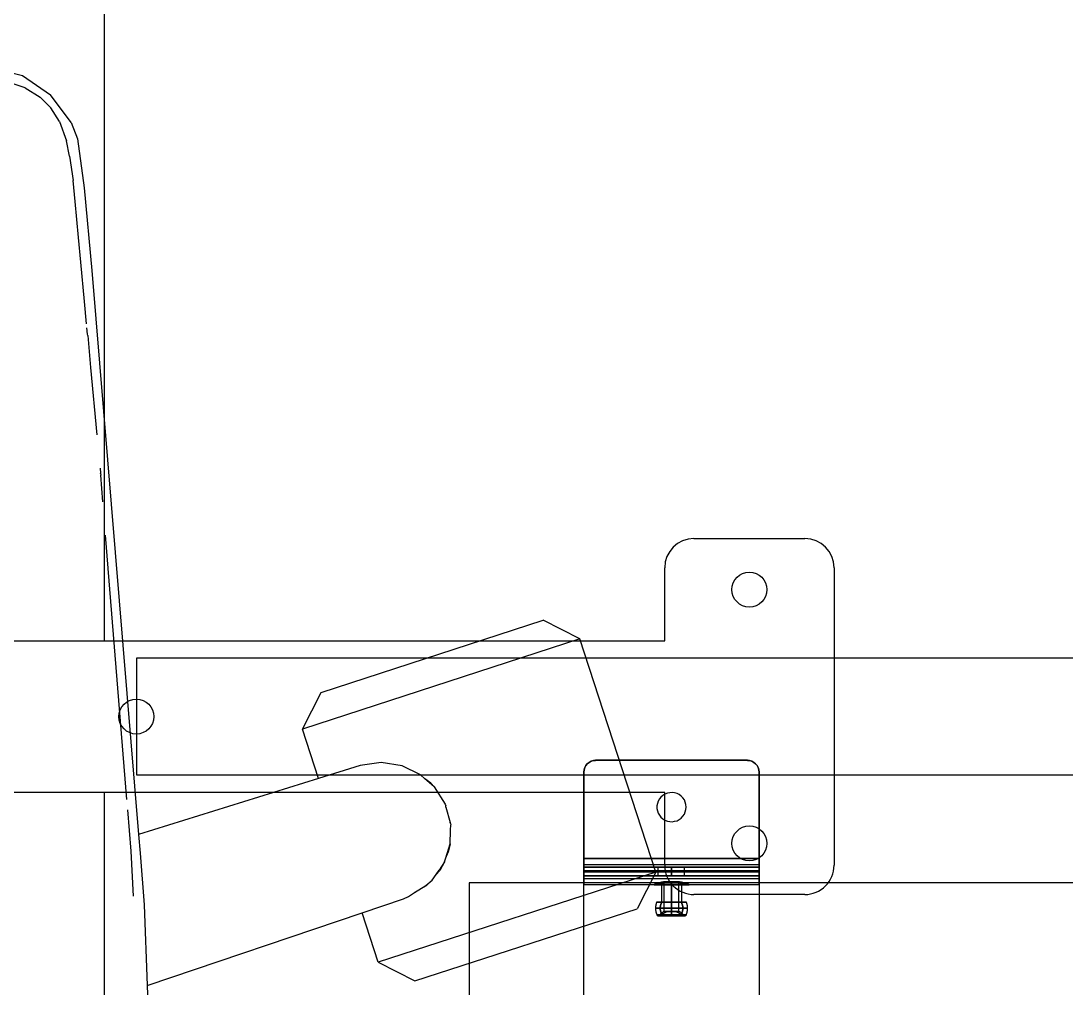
# Model space of a CAD drawing. Header units: millimetres. Extents: x 151130 to 215929, y 2134 to 34533.
# Drawn here: x 164044.9 to 164224, y 10648.7 to 10814.4 of the extents above; entities that cross this region are included whole.
import ezdxf

# ---------------------------------------------------------------- set-up
doc = ezdxf.new("R2010")
doc.units = ezdxf.units.MM
for name, color, linetype in [('2D', 7, 'Continuous'), ('MUEBLES', 8, 'Continuous'), ('OH!-Furniture', 7, 'Continuous')]:
    doc.layers.add(name, color=color, linetype=linetype)

# ---------------------------------------------------------------- blocks, each defined once
blk = doc.blocks.new('SP.LI.5LTD.120')
at = {"layer": '2D'}
for p, q in [((55, 433), (55, 164)), ((156, 181.5), (175, 181.5)), ((151, 164), (151, 176.5)), ((180, 176.5), (180, 125.5)), ((18, 164), (151, 164)), ((151, 138), (18, 138)), ((55, 138), (55, -138)), ((151, 125.5), (151, 138)), ((175, 120.5), (156, 120.5))]:
    blk.add_line(p, q, dxfattribs=at)
for centre, major_axis, start_param, end_param in [((156, 176.5), (-3.54, 3.54), -0.785398, 0.785398), ((175, 176.5), (3.54, 3.54), 5.497787, 7.068583), ((165.5, 172.75), (-2.12, 2.12), -0.785398, 5.497787), ((60.5, 151), (-2.12, 2.12), -0.785398, 5.497787), ((165.5, 129.25), (-2.12, 2.12), -0.785398, 5.497787), ((156, 125.5), (3.54, 3.54), 2.356194, 3.926991), ((175, 125.5), (-3.54, 3.54), 2.356194, 3.926991)]:
    blk.add_ellipse(centre, major_axis=major_axis, ratio=1, start_param=start_param, end_param=end_param, dxfattribs=at)
blk = doc.blocks.new('GANCHO C DOBLE-flat-4')
at = {"layer": 'OH!-Furniture', "color": 2, "flags": 128}
for points in [[(-96.05, 745.78), (-96.02, 746.17), (-95.91, 746.56), (-95.72, 746.89), (-95.47, 747.2), (-95.16, 747.45), (-94.83, 747.64), (-94.44, 747.75), (-94.05, 747.78), (-94.44, 747.75), (-94.83, 747.64), (-95.16, 747.45), (-95.47, 747.2), (-95.72, 746.89), (-95.91, 746.56), (-96.02, 746.17)], [(-68.06, 747.81), (-94.05, 747.81)], [(-68.06, 747.78), (-67.67, 747.75), (-67.28, 747.64), (-66.95, 747.45), (-66.65, 747.2), (-66.4, 746.89), (-66.2, 746.56), (-66.09, 746.17), (-66.06, 745.78), (-66.09, 746.17), (-66.2, 746.56), (-66.4, 746.89), (-66.65, 747.2), (-66.95, 747.45), (-67.28, 747.64), (-67.67, 747.75)], [(-78.55, 739.79), (-78.57, 740.21), (-78.69, 740.62), (-78.85, 741.01), (-79.1, 741.37), (-79.41, 741.68), (-79.74, 741.93), (-80.1, 742.12), (-80.52, 742.23), (-80.93, 742.29), (-81.35, 742.26), (-81.76, 742.18), (-82.18, 742.01), (-82.54, 741.79), (-82.85, 741.51), (-83.12, 741.18), (-83.32, 740.82), (-83.46, 740.43), (-83.54, 740.01), (-83.54, 739.57), (-83.46, 739.15), (-83.32, 738.76), (-83.12, 738.4), (-82.85, 738.07), (-82.54, 737.79), (-82.18, 737.57), (-81.76, 737.4), (-81.35, 737.32), (-80.93, 737.29), (-80.52, 737.35), (-80.1, 737.46), (-79.74, 737.65), (-79.41, 737.9), (-79.1, 738.21), (-78.85, 738.57), (-78.69, 738.96), (-78.57, 739.37), (-78.55, 739.79)], [(-78.55, 739.79), (-78.57, 740.21), (-78.69, 740.62), (-78.85, 741.01), (-79.1, 741.37), (-79.41, 741.68), (-79.74, 741.93), (-80.1, 742.12), (-80.52, 742.23), (-80.93, 742.29), (-81.35, 742.26), (-81.76, 742.18), (-82.18, 742.01), (-82.54, 741.79), (-82.85, 741.51), (-83.12, 741.18), (-83.32, 740.82), (-83.46, 740.43), (-83.54, 740.01), (-83.54, 739.57), (-83.46, 739.15), (-83.32, 738.76), (-83.12, 738.4), (-82.85, 738.07), (-82.54, 737.79), (-82.18, 737.57), (-81.76, 737.4), (-81.35, 737.32), (-80.93, 737.29), (-80.52, 737.35), (-80.1, 737.46), (-79.74, 737.65), (-79.41, 737.9), (-79.1, 738.21), (-78.85, 738.57), (-78.69, 738.96), (-78.57, 739.37), (-78.55, 739.79)], [(-96.05, 731), (-96.05, 730.41), (-96.05, 729.94), (-96.05, 729.61), (-96.05, 729.5), (-96.05, 729.39), (-96.05, 729.08), (-96.05, 728.61), (-96.05, 728), (-96.05, 727.28), (-96.05, 726.5), (-96.05, 727.06), (-96.05, 727.56), (-96.05, 727.89), (-96.05, 728), (-96.05, 728.08), (-96.05, 728.39), (-96.05, 728.86), (-96.05, 729.5), (-96.05, 730.22)], [(-66.06, 726.5), (-66.06, 727.28), (-66.06, 728), (-66.06, 728.61), (-66.06, 729.08), (-66.06, 729.39), (-66.06, 729.5), (-66.06, 729.61), (-66.06, 729.94), (-66.06, 730.41), (-66.06, 731), (-66.06, 730.22), (-66.06, 729.5), (-66.06, 728.86), (-66.06, 728.39), (-66.06, 728.08), (-66.06, 728), (-66.06, 727.89), (-66.06, 727.56), (-66.06, 727.06)], [(-66.06, 729.5), (-96.05, 729.5), (-66.06, 729.5)], [(-81.04, 729.5), (-81.04, 728)], [(-96.05, 728), (-66.06, 728), (-96.05, 728)], [(-81.04, 726.99), (-81.04, 721.92)], [(-96.05, 482.1), (-96.05, 726.5), (-66.06, 726.5), (-66.06, 482.1), (-96.05, 482.1)], [(-66.06, 482.1), (-96.05, 482.1), (-96.05, 726.5), (-66.06, 726.5)], [(-81.04, 726.54), (-81.04, 726.47)], [(-82.61, 721.32), (-82.64, 721.36), (-82.67, 721.41), (-82.7, 721.45), (-82.73, 721.5), (-82.75, 721.55), (-82.78, 721.59), (-82.8, 721.64), (-82.82, 721.69), (-82.84, 721.74), (-82.86, 721.79), (-82.88, 721.84), (-82.9, 721.89), (-82.91, 721.94), (-82.93, 721.99), (-82.94, 722.04), (-82.95, 722.09), (-82.96, 722.14), (-82.97, 722.2), (-82.97, 722.25), (-82.98, 722.3), (-82.98, 722.35), (-82.99, 722.41), (-82.99, 722.46), (-82.99, 722.51), (-82.98, 722.56), (-82.98, 722.62), (-82.98, 722.67), (-82.97, 722.72), (-82.96, 722.78), (-82.95, 722.83), (-82.94, 722.88), (-82.93, 722.93), (-82.92, 722.98), (-82.9, 723.03), (-82.89, 723.08), (-82.87, 723.13), (-82.85, 723.18), (-82.83, 723.23), (-82.81, 723.28), (-82.79, 723.33), (-82.76, 723.37), (-82.74, 723.42), (-82.71, 723.47), (-82.74, 723.42), (-82.76, 723.37), (-82.79, 723.33), (-82.81, 723.28), (-82.83, 723.23), (-82.85, 723.18), (-82.87, 723.13), (-82.89, 723.08), (-82.9, 723.03), (-82.92, 722.98), (-82.93, 722.93), (-82.94, 722.88), (-82.95, 722.83), (-82.96, 722.78), (-82.97, 722.72), (-82.98, 722.67), (-82.98, 722.62), (-82.98, 722.56), (-82.99, 722.51), (-82.99, 722.46), (-82.99, 722.41), (-82.98, 722.35), (-82.98, 722.3), (-82.97, 722.25), (-82.97, 722.2), (-82.96, 722.14), (-82.95, 722.09), (-82.94, 722.04), (-82.93, 721.99), (-82.91, 721.94), (-82.9, 721.89), (-82.88, 721.84), (-82.86, 721.79), (-82.84, 721.74), (-82.82, 721.69), (-82.8, 721.64), (-82.78, 721.59), (-82.75, 721.55), (-82.73, 721.5), (-82.7, 721.45), (-82.67, 721.41), (-82.64, 721.36)], [(-79.38, 723.47), (-79.35, 723.42), (-79.33, 723.37), (-79.3, 723.33), (-79.28, 723.28), (-79.26, 723.23), (-79.24, 723.18), (-79.22, 723.13), (-79.2, 723.08), (-79.18, 723.03), (-79.17, 722.98), (-79.16, 722.93), (-79.14, 722.88), (-79.13, 722.83), (-79.12, 722.77), (-79.12, 722.72), (-79.11, 722.67), (-79.11, 722.62), (-79.1, 722.56), (-79.1, 722.51), (-79.1, 722.46), (-79.1, 722.41), (-79.1, 722.35), (-79.11, 722.3), (-79.11, 722.25), (-79.12, 722.19), (-79.13, 722.14), (-79.14, 722.09), (-79.15, 722.04), (-79.16, 721.99), (-79.17, 721.94), (-79.19, 721.89), (-79.21, 721.84), (-79.22, 721.79), (-79.24, 721.74), (-79.26, 721.69), (-79.28, 721.64), (-79.31, 721.59), (-79.33, 721.54), (-79.36, 721.5), (-79.38, 721.45), (-79.41, 721.41), (-79.44, 721.36), (-79.47, 721.32), (-79.44, 721.36), (-79.41, 721.41), (-79.38, 721.45), (-79.36, 721.5), (-79.33, 721.54), (-79.31, 721.59), (-79.28, 721.64), (-79.26, 721.69), (-79.24, 721.74), (-79.22, 721.79), (-79.21, 721.84), (-79.19, 721.89), (-79.17, 721.94), (-79.16, 721.99), (-79.15, 722.04), (-79.14, 722.09), (-79.13, 722.14), (-79.12, 722.19), (-79.11, 722.25), (-79.11, 722.3), (-79.1, 722.35), (-79.1, 722.41), (-79.1, 722.46), (-79.1, 722.51), (-79.1, 722.56), (-79.11, 722.62), (-79.11, 722.67), (-79.12, 722.72), (-79.12, 722.77), (-79.13, 722.83), (-79.14, 722.88), (-79.16, 722.93), (-79.17, 722.98), (-79.18, 723.03), (-79.2, 723.08), (-79.22, 723.13), (-79.24, 723.18), (-79.26, 723.23), (-79.28, 723.28), (-79.3, 723.33), (-79.33, 723.37), (-79.35, 723.42)], [(-81.04, 721.26), (-81.04, 721.34), (-81.04, 721.42), (-81.04, 721.49), (-81.04, 721.56), (-81.04, 721.63), (-81.04, 721.69), (-81.04, 721.75), (-81.04, 721.81), (-81.04, 721.87), (-81.04, 721.92), (-81.04, 721.87), (-81.04, 721.81), (-81.04, 721.75), (-81.04, 721.69), (-81.04, 721.63), (-81.04, 721.56), (-81.04, 721.49), (-81.04, 721.42), (-81.04, 721.34)], [(-83.13, 721.26), (-83.14, 721.25), (-83.15, 721.23), (-83.17, 721.22), (-83.18, 721.21), (-83.2, 721.2), (-83.22, 721.2), (-83.24, 721.19), (-83.25, 721.18), (-83.27, 721.18), (-83.29, 721.18), (-83.31, 721.18), (-83.33, 721.18), (-83.35, 721.18), (-83.37, 721.18), (-83.39, 721.19), (-83.41, 721.19), (-83.42, 721.2), (-83.44, 721.21), (-83.46, 721.22), (-83.47, 721.23), (-83.49, 721.24), (-83.5, 721.26), (-83.51, 721.27), (-83.52, 721.29), (-83.53, 721.3), (-83.54, 721.32), (-83.53, 721.3), (-83.52, 721.29), (-83.51, 721.27), (-83.5, 721.26), (-83.49, 721.24), (-83.47, 721.23), (-83.46, 721.22), (-83.44, 721.21), (-83.42, 721.2), (-83.41, 721.19), (-83.39, 721.19), (-83.37, 721.18), (-83.35, 721.18), (-83.33, 721.18), (-83.31, 721.18), (-83.29, 721.18), (-83.27, 721.18), (-83.25, 721.18), (-83.24, 721.19), (-83.22, 721.2), (-83.2, 721.2), (-83.18, 721.21), (-83.17, 721.22), (-83.15, 721.23), (-83.14, 721.25)], [(-78.55, 721.32), (-78.55, 721.3), (-78.56, 721.29), (-78.58, 721.27), (-78.59, 721.26), (-78.6, 721.24), (-78.62, 721.23), (-78.63, 721.22), (-78.65, 721.21), (-78.66, 721.2), (-78.68, 721.19), (-78.7, 721.19), (-78.72, 721.18), (-78.74, 721.18), (-78.76, 721.18), (-78.78, 721.18), (-78.79, 721.18), (-78.81, 721.18), (-78.83, 721.18), (-78.85, 721.19), (-78.87, 721.2), (-78.89, 721.2), (-78.9, 721.21), (-78.92, 721.22), (-78.93, 721.23), (-78.95, 721.25), (-78.96, 721.26), (-78.95, 721.25), (-78.93, 721.23), (-78.92, 721.22), (-78.9, 721.21), (-78.89, 721.2), (-78.87, 721.2), (-78.85, 721.19), (-78.83, 721.18), (-78.81, 721.18), (-78.79, 721.18), (-78.78, 721.18), (-78.76, 721.18), (-78.74, 721.18), (-78.72, 721.18), (-78.7, 721.19), (-78.68, 721.19), (-78.66, 721.2), (-78.65, 721.21), (-78.63, 721.22), (-78.62, 721.23), (-78.6, 721.24), (-78.59, 721.26), (-78.58, 721.27), (-78.56, 721.29), (-78.55, 721.3)]]:
    blk.add_lwpolyline(points, close=True, dxfattribs=at)
for points in [[(-66.06, 745.78), (-66.06, 731), (-96.05, 731)], [(-96.05, 731), (-96.05, 745.78), (-96.05, 731), (-66.06, 731), (-66.06, 745.78)], [(-96.05, 729.94), (-66.06, 729.94)], [(-66.06, 728.86), (-96.05, 728.86)], [(-83.32, 728), (-83.21, 728), (-82.87, 728), (-82.37, 728), (-81.76, 728), (-81.04, 728), (-80.35, 728), (-79.74, 728), (-79.24, 728), (-78.91, 728), (-78.8, 728), (-78.8, 729.5), (-78.91, 729.5), (-79.24, 729.5), (-79.74, 729.5), (-80.35, 729.5), (-81.04, 729.5), (-81.76, 729.5), (-82.37, 729.5), (-82.87, 729.5), (-83.21, 729.5)], [(-78.91, 728), (-79.24, 728), (-79.74, 728), (-80.35, 728), (-81.04, 728), (-81.76, 728), (-82.37, 728), (-82.87, 728), (-83.21, 728), (-83.32, 728), (-83.32, 729.5), (-83.21, 729.5), (-82.87, 729.5), (-82.37, 729.5), (-81.76, 729.5), (-81.04, 729.5), (-80.35, 729.5), (-79.74, 729.5), (-79.24, 729.5), (-78.91, 729.5), (-78.8, 729.5)], [(-66.06, 728.61), (-96.05, 728.61)], [(-96.05, 727.56), (-66.06, 727.56)], [(-82.29, 726.98), (-82.4, 726.97), (-82.51, 726.95), (-82.63, 726.93), (-82.74, 726.91), (-82.85, 726.88), (-82.96, 726.86), (-83.07, 726.83), (-83.18, 726.81), (-83.29, 726.78), (-83.4, 726.75), (-83.5, 726.71), (-83.61, 726.68), (-83.72, 726.65), (-83.83, 726.61), (-83.93, 726.57), (-84.04, 726.54)], [(-78.46, 726.54), (-78.56, 726.57), (-78.67, 726.6), (-78.77, 726.63), (-78.88, 726.66), (-78.98, 726.69), (-79.09, 726.71), (-79.2, 726.74), (-79.3, 726.76), (-79.41, 726.78), (-79.52, 726.8), (-79.63, 726.82), (-79.73, 726.84), (-79.84, 726.85), (-79.95, 726.87), (-80.06, 726.88), (-80.17, 726.89), (-80.28, 726.9), (-80.39, 726.91), (-80.49, 726.92), (-80.6, 726.93), (-80.71, 726.93), (-80.82, 726.94), (-80.93, 726.94), (-81.04, 726.94), (-81.15, 726.94), (-81.26, 726.94), (-81.37, 726.93), (-81.48, 726.93), (-81.59, 726.92), (-81.7, 726.91), (-81.81, 726.9), (-81.92, 726.89), (-82.02, 726.88), (-82.13, 726.87), (-82.24, 726.85), (-82.35, 726.84), (-82.46, 726.82), (-82.56, 726.8), (-82.67, 726.78), (-82.78, 726.76), (-82.89, 726.74), (-82.99, 726.71), (-83.1, 726.69), (-83.21, 726.66), (-83.31, 726.63), (-83.42, 726.6), (-83.52, 726.57), (-83.62, 726.54), (-83.52, 726.57), (-83.42, 726.6), (-83.31, 726.63), (-83.2, 726.66), (-83.1, 726.69), (-82.99, 726.71), (-82.89, 726.74), (-82.78, 726.76), (-82.67, 726.78), (-82.56, 726.8), (-82.46, 726.82), (-82.35, 726.84), (-82.24, 726.85), (-82.13, 726.87), (-82.02, 726.88), (-81.92, 726.89), (-81.81, 726.9), (-81.7, 726.91), (-81.59, 726.92), (-81.48, 726.93), (-81.37, 726.93), (-81.26, 726.94), (-81.15, 726.94), (-81.04, 726.94), (-80.93, 726.94), (-80.82, 726.94), (-80.71, 726.93), (-80.6, 726.93), (-80.5, 726.92), (-80.39, 726.91), (-80.28, 726.9), (-80.17, 726.89), (-80.06, 726.88), (-79.95, 726.87), (-79.84, 726.85), (-79.73, 726.84), (-79.63, 726.82), (-79.52, 726.8), (-79.41, 726.78), (-79.3, 726.76), (-79.2, 726.74), (-79.09, 726.71), (-78.98, 726.69), (-78.88, 726.66), (-78.77, 726.63), (-78.67, 726.6), (-78.56, 726.57), (-78.46, 726.54)], [(-82.29, 721.92), (-82.29, 721.92), (-82.28, 721.92), (-82.27, 721.92), (-82.26, 721.92), (-82.24, 721.92), (-82.21, 721.92), (-82.18, 721.92), (-82.15, 721.92), (-82.11, 721.92), (-82.07, 721.92), (-82.03, 721.92), (-81.98, 721.92), (-81.93, 721.92), (-81.87, 721.92), (-81.81, 721.92), (-81.75, 721.92), (-81.69, 721.92), (-81.62, 721.92), (-81.56, 721.92), (-81.49, 721.92), (-81.42, 721.92), (-81.34, 721.92), (-81.27, 721.92), (-81.19, 721.92), (-81.12, 721.92), (-81.04, 721.92), (-80.97, 721.92), (-80.89, 721.92), (-80.82, 721.92), (-80.74, 721.92), (-80.67, 721.92), (-80.6, 721.92), (-80.53, 721.92), (-80.46, 721.92), (-80.4, 721.92), (-80.33, 721.92), (-80.27, 721.92), (-80.22, 721.92), (-80.16, 721.92), (-80.11, 721.92), (-80.06, 721.92), (-80.02, 721.92), (-79.97, 721.92), (-79.94, 721.92), (-79.9, 721.92), (-79.88, 721.92), (-79.85, 721.92), (-79.83, 721.92), (-79.82, 721.92), (-79.8, 721.92), (-79.8, 721.92), (-79.79, 721.92), (-79.79, 726.99), (-79.8, 726.99), (-79.8, 726.99), (-79.82, 726.99), (-79.83, 726.99), (-79.85, 726.99), (-79.88, 726.99), (-79.9, 726.99), (-79.94, 726.99), (-79.97, 726.99), (-80.02, 726.99), (-80.06, 726.99), (-80.11, 726.99), (-80.16, 726.99), (-80.22, 726.99), (-80.27, 726.99), (-80.33, 726.99), (-80.4, 726.99), (-80.46, 726.99), (-80.53, 726.99), (-80.6, 726.99), (-80.67, 726.99), (-80.74, 726.99), (-80.82, 726.99), (-80.89, 726.99), (-80.97, 726.99), (-81.04, 726.99), (-81.12, 726.99), (-81.19, 726.99), (-81.27, 726.99), (-81.34, 726.99), (-81.42, 726.99), (-81.49, 726.99), (-81.56, 726.99), (-81.62, 726.99), (-81.69, 726.99), (-81.75, 726.99), (-81.81, 726.99), (-81.87, 726.99), (-81.93, 726.99), (-81.98, 726.99), (-82.03, 726.99), (-82.07, 726.99), (-82.11, 726.99), (-82.15, 726.99), (-82.18, 726.99), (-82.21, 726.99), (-82.24, 726.99), (-82.26, 726.99), (-82.27, 726.99), (-82.28, 726.99), (-82.29, 726.99)], [(-79.8, 721.92), (-79.8, 721.92), (-79.82, 721.92), (-79.83, 721.92), (-79.85, 721.92), (-79.88, 721.92), (-79.9, 721.92), (-79.94, 721.92), (-79.97, 721.92), (-80.02, 721.92), (-80.06, 721.92), (-80.11, 721.92), (-80.16, 721.92), (-80.22, 721.92), (-80.27, 721.92), (-80.33, 721.92), (-80.4, 721.92), (-80.46, 721.92), (-80.53, 721.92), (-80.6, 721.92), (-80.67, 721.92), (-80.74, 721.92), (-80.82, 721.92), (-80.89, 721.92), (-80.97, 721.92), (-81.04, 721.92), (-81.12, 721.92), (-81.19, 721.92), (-81.27, 721.92), (-81.34, 721.92), (-81.42, 721.92), (-81.49, 721.92), (-81.56, 721.92), (-81.62, 721.92), (-81.69, 721.92), (-81.75, 721.92), (-81.81, 721.92), (-81.87, 721.92), (-81.93, 721.92), (-81.98, 721.92), (-82.03, 721.92), (-82.07, 721.92), (-82.11, 721.92), (-82.15, 721.92), (-82.18, 721.92), (-82.21, 721.92), (-82.24, 721.92), (-82.26, 721.92), (-82.27, 721.92), (-82.28, 721.92), (-82.29, 721.92), (-82.29, 721.92), (-82.29, 726.99), (-82.29, 726.99), (-82.28, 726.99), (-82.27, 726.99), (-82.26, 726.99), (-82.24, 726.99), (-82.21, 726.99), (-82.18, 726.99), (-82.15, 726.99), (-82.11, 726.99), (-82.07, 726.99), (-82.03, 726.99), (-81.98, 726.99), (-81.93, 726.99), (-81.87, 726.99), (-81.81, 726.99), (-81.75, 726.99), (-81.69, 726.99), (-81.62, 726.99), (-81.56, 726.99), (-81.49, 726.99), (-81.42, 726.99), (-81.34, 726.99), (-81.27, 726.99), (-81.19, 726.99), (-81.12, 726.99), (-81.04, 726.99), (-80.97, 726.99), (-80.89, 726.99), (-80.82, 726.99), (-80.74, 726.99), (-80.67, 726.99), (-80.6, 726.99), (-80.53, 726.99), (-80.46, 726.99), (-80.4, 726.99), (-80.33, 726.99), (-80.27, 726.99), (-80.22, 726.99), (-80.16, 726.99), (-80.11, 726.99), (-80.06, 726.99), (-80.02, 726.99), (-79.97, 726.99), (-79.94, 726.99), (-79.9, 726.99), (-79.88, 726.99), (-79.85, 726.99), (-79.83, 726.99), (-79.82, 726.99), (-79.8, 726.99), (-79.8, 726.99), (-79.79, 726.99)], [(-81.04, 726.96), (-81.04, 726.92), (-81.04, 726.88), (-81.04, 726.83), (-81.04, 726.78), (-81.04, 726.73), (-81.04, 726.67), (-81.04, 726.61), (-81.04, 726.54), (-81.04, 726.61), (-81.04, 726.67), (-81.04, 726.73), (-81.04, 726.78), (-81.04, 726.83), (-81.04, 726.88), (-81.04, 726.92), (-81.04, 726.96), (-81.04, 726.99)], [(-78.04, 726.54), (-78.15, 726.57), (-78.26, 726.61), (-78.36, 726.65), (-78.47, 726.68), (-78.58, 726.71), (-78.69, 726.75), (-78.8, 726.78), (-78.91, 726.81), (-79.02, 726.83), (-79.13, 726.86), (-79.24, 726.88), (-79.35, 726.91), (-79.46, 726.93), (-79.57, 726.95), (-79.68, 726.97), (-79.79, 726.98)], [(-78.05, 726.54), (-78.05, 726.54), (-78.05, 726.54), (-78.07, 726.54), (-78.08, 726.54), (-78.1, 726.54), (-78.12, 726.54), (-78.15, 726.54), (-78.19, 726.54), (-78.22, 726.54), (-78.26, 726.54), (-78.31, 726.54), (-78.36, 726.54), (-78.41, 726.54), (-78.47, 726.54), (-78.53, 726.54), (-78.59, 726.54), (-78.66, 726.54), (-78.73, 726.54), (-78.81, 726.54), (-78.88, 726.54), (-78.96, 726.54), (-79.05, 726.54), (-79.14, 726.54), (-79.23, 726.54), (-79.32, 726.54), (-79.41, 726.54), (-79.51, 726.54), (-79.61, 726.54), (-79.71, 726.54), (-79.82, 726.54), (-79.92, 726.54), (-80.03, 726.54), (-80.14, 726.54), (-80.25, 726.54), (-80.36, 726.54), (-80.47, 726.54), (-80.59, 726.54), (-80.7, 726.54), (-80.81, 726.54), (-80.93, 726.54), (-81.04, 726.54), (-81.16, 726.54), (-81.27, 726.54), (-81.39, 726.54), (-81.5, 726.54), (-81.61, 726.54), (-81.73, 726.54), (-81.84, 726.54), (-81.95, 726.54), (-82.06, 726.54), (-82.16, 726.54), (-82.27, 726.54), (-82.37, 726.54), (-82.48, 726.54), (-82.58, 726.54), (-82.67, 726.54), (-82.77, 726.54), (-82.86, 726.54), (-82.95, 726.54), (-83.04, 726.54), (-83.12, 726.54), (-83.2, 726.54), (-83.28, 726.54), (-83.36, 726.54), (-83.43, 726.54), (-83.5, 726.54), (-83.56, 726.54), (-83.62, 726.54), (-83.68, 726.54), (-83.73, 726.54), (-83.78, 726.54), (-83.82, 726.54), (-83.86, 726.54), (-83.9, 726.54), (-83.93, 726.54), (-83.96, 726.54), (-83.99, 726.54), (-84.01, 726.54), (-84.02, 726.54), (-84.03, 726.54), (-84.04, 726.54), (-84.04, 726.54), (-84.04, 726.47), (-84.04, 726.47), (-84.03, 726.47), (-84.02, 726.47), (-84.01, 726.47), (-83.99, 726.47), (-83.96, 726.47), (-83.93, 726.47), (-83.9, 726.47), (-83.86, 726.47), (-83.82, 726.47), (-83.78, 726.47), (-83.73, 726.47), (-83.68, 726.47), (-83.62, 726.47), (-83.56, 726.47), (-83.5, 726.47), (-83.43, 726.47), (-83.36, 726.47), (-83.28, 726.47), (-83.2, 726.47), (-83.12, 726.47), (-83.04, 726.47), (-82.95, 726.47), (-82.86, 726.47), (-82.77, 726.47), (-82.67, 726.47), (-82.58, 726.47), (-82.48, 726.47), (-82.37, 726.47), (-82.27, 726.47), (-82.16, 726.47), (-82.06, 726.47), (-81.95, 726.47), (-81.84, 726.47), (-81.73, 726.47), (-81.61, 726.47), (-81.5, 726.47), (-81.39, 726.47), (-81.27, 726.47), (-81.16, 726.47), (-81.04, 726.47), (-80.93, 726.47), (-80.81, 726.47), (-80.7, 726.47), (-80.59, 726.47), (-80.47, 726.47), (-80.36, 726.47), (-80.25, 726.47), (-80.14, 726.47), (-80.03, 726.47), (-79.92, 726.47), (-79.82, 726.47), (-79.71, 726.47), (-79.61, 726.47), (-79.51, 726.47), (-79.41, 726.47), (-79.32, 726.47), (-79.23, 726.47), (-79.14, 726.47), (-79.05, 726.47), (-78.96, 726.47), (-78.88, 726.47), (-78.81, 726.47), (-78.73, 726.47), (-78.66, 726.47), (-78.59, 726.47), (-78.53, 726.47), (-78.47, 726.47), (-78.41, 726.47), (-78.36, 726.47), (-78.31, 726.47), (-78.26, 726.47), (-78.22, 726.47), (-78.19, 726.47), (-78.15, 726.47), (-78.12, 726.47), (-78.1, 726.47), (-78.08, 726.47), (-78.07, 726.47), (-78.05, 726.47), (-78.05, 726.47), (-78.05, 726.47)], [(-84.04, 726.54), (-84.03, 726.54), (-84.02, 726.54), (-84.01, 726.54), (-83.99, 726.54), (-83.96, 726.54), (-83.93, 726.54), (-83.9, 726.54), (-83.86, 726.54), (-83.82, 726.54), (-83.78, 726.54), (-83.73, 726.54), (-83.68, 726.54), (-83.62, 726.54), (-83.56, 726.54), (-83.5, 726.54), (-83.43, 726.54), (-83.36, 726.54), (-83.28, 726.54), (-83.2, 726.54), (-83.12, 726.54), (-83.04, 726.54), (-82.95, 726.54), (-82.86, 726.54), (-82.77, 726.54), (-82.67, 726.54), (-82.58, 726.54), (-82.48, 726.54), (-82.37, 726.54), (-82.27, 726.54), (-82.16, 726.54), (-82.06, 726.54), (-81.95, 726.54), (-81.84, 726.54), (-81.73, 726.54), (-81.61, 726.54), (-81.5, 726.54), (-81.39, 726.54), (-81.27, 726.54), (-81.16, 726.54), (-81.04, 726.54), (-80.93, 726.54), (-80.81, 726.54), (-80.7, 726.54), (-80.59, 726.54), (-80.47, 726.54), (-80.36, 726.54), (-80.25, 726.54), (-80.14, 726.54), (-80.03, 726.54), (-79.92, 726.54), (-79.82, 726.54), (-79.71, 726.54), (-79.61, 726.54), (-79.51, 726.54), (-79.41, 726.54), (-79.32, 726.54), (-79.23, 726.54), (-79.14, 726.54), (-79.05, 726.54), (-78.96, 726.54), (-78.88, 726.54), (-78.81, 726.54), (-78.73, 726.54), (-78.66, 726.54), (-78.59, 726.54), (-78.53, 726.54), (-78.47, 726.54), (-78.41, 726.54), (-78.36, 726.54), (-78.31, 726.54), (-78.26, 726.54), (-78.22, 726.54), (-78.19, 726.54), (-78.15, 726.54), (-78.12, 726.54), (-78.1, 726.54), (-78.08, 726.54), (-78.07, 726.54), (-78.05, 726.54), (-78.05, 726.54), (-78.05, 726.54), (-78.05, 726.47), (-78.05, 726.47), (-78.05, 726.47), (-78.07, 726.47), (-78.08, 726.47), (-78.1, 726.47), (-78.12, 726.47), (-78.15, 726.47), (-78.19, 726.47), (-78.22, 726.47), (-78.26, 726.47), (-78.31, 726.47), (-78.36, 726.47), (-78.41, 726.47), (-78.47, 726.47), (-78.53, 726.47), (-78.59, 726.47), (-78.66, 726.47), (-78.73, 726.47), (-78.81, 726.47), (-78.88, 726.47), (-78.96, 726.47), (-79.05, 726.47), (-79.14, 726.47), (-79.23, 726.47), (-79.32, 726.47), (-79.41, 726.47), (-79.51, 726.47), (-79.61, 726.47), (-79.71, 726.47), (-79.82, 726.47), (-79.92, 726.47), (-80.03, 726.47), (-80.14, 726.47), (-80.25, 726.47), (-80.36, 726.47), (-80.47, 726.47), (-80.59, 726.47), (-80.7, 726.47), (-80.81, 726.47), (-80.93, 726.47), (-81.04, 726.47), (-81.16, 726.47), (-81.27, 726.47), (-81.39, 726.47), (-81.5, 726.47), (-81.61, 726.47), (-81.73, 726.47), (-81.84, 726.47), (-81.95, 726.47), (-82.06, 726.47), (-82.16, 726.47), (-82.27, 726.47), (-82.37, 726.47), (-82.48, 726.47), (-82.58, 726.47), (-82.67, 726.47), (-82.77, 726.47), (-82.86, 726.47), (-82.95, 726.47), (-83.04, 726.47), (-83.12, 726.47), (-83.2, 726.47), (-83.28, 726.47), (-83.36, 726.47), (-83.43, 726.47), (-83.5, 726.47), (-83.56, 726.47), (-83.62, 726.47), (-83.68, 726.47), (-83.73, 726.47), (-83.78, 726.47), (-83.82, 726.47), (-83.86, 726.47), (-83.9, 726.47), (-83.93, 726.47), (-83.96, 726.47), (-83.99, 726.47), (-84.01, 726.47), (-84.02, 726.47), (-84.03, 726.47), (-84.04, 726.47)], [(-83.79, 722.47), (-83.78, 722.47), (-83.77, 722.47), (-83.76, 722.47), (-83.74, 722.47), (-83.71, 722.47), (-83.68, 722.47), (-83.65, 722.47), (-83.61, 722.47), (-83.57, 722.47), (-83.53, 722.47), (-83.48, 722.47), (-83.42, 722.47), (-83.37, 722.47), (-83.31, 722.47), (-83.24, 722.47), (-83.17, 722.47), (-83.1, 722.47), (-83.03, 722.47), (-82.95, 722.47), (-82.87, 722.47), (-82.78, 722.47), (-82.69, 722.47), (-82.6, 722.47), (-82.51, 722.47), (-82.42, 722.47), (-82.32, 722.47), (-82.22, 722.47), (-82.12, 722.47), (-82.02, 722.47), (-81.91, 722.47), (-81.81, 722.47), (-81.7, 722.47), (-81.59, 722.47), (-81.48, 722.47), (-81.37, 722.47), (-81.26, 722.47), (-81.15, 722.47), (-81.04, 722.47), (-81.04, 722.58), (-81.04, 722.69), (-81.04, 722.81), (-81.04, 722.92), (-81.04, 723.03), (-81.04, 723.14), (-81.04, 723.25), (-81.04, 723.36), (-81.04, 723.47), (-81.04, 726.47), (-81.04, 723.47)], [(-82.79, 726.47), (-82.78, 726.47), (-82.77, 726.47), (-82.76, 726.47), (-82.74, 726.47), (-82.71, 726.47), (-82.68, 726.47), (-82.65, 726.47), (-82.61, 726.47), (-82.57, 726.47), (-82.53, 726.47), (-82.48, 726.47), (-82.43, 726.47), (-82.37, 726.47), (-82.31, 726.47), (-82.25, 726.47), (-82.18, 726.47), (-82.11, 726.47), (-82.04, 726.47), (-81.97, 726.47), (-81.89, 726.47), (-81.81, 726.47), (-81.73, 726.47), (-81.65, 726.47), (-81.57, 726.47), (-81.48, 726.47), (-81.4, 726.47), (-81.31, 726.47), (-81.22, 726.47), (-81.13, 726.47), (-81.04, 726.47), (-80.96, 726.47), (-80.87, 726.47), (-80.78, 726.47), (-80.69, 726.47), (-80.61, 726.47), (-80.52, 726.47), (-80.44, 726.47), (-80.35, 726.47), (-80.27, 726.47), (-80.19, 726.47), (-80.12, 726.47), (-80.04, 726.47), (-79.97, 726.47), (-79.9, 726.47), (-79.84, 726.47), (-79.78, 726.47), (-79.72, 726.47), (-79.66, 726.47), (-79.61, 726.47), (-79.56, 726.47), (-79.51, 726.47), (-79.47, 726.47), (-79.44, 726.47), (-79.4, 726.47), (-79.38, 726.47), (-79.35, 726.47), (-79.33, 726.47), (-79.32, 726.47), (-79.3, 726.47), (-79.3, 726.47), (-79.29, 726.47), (-79.3, 726.47), (-79.3, 726.47), (-79.32, 726.47), (-79.33, 726.47), (-79.35, 726.47), (-79.38, 726.47), (-79.4, 726.47), (-79.44, 726.47), (-79.47, 726.47), (-79.51, 726.47), (-79.56, 726.47), (-79.61, 726.47), (-79.66, 726.47), (-79.72, 726.47), (-79.78, 726.47), (-79.84, 726.47), (-79.9, 726.47), (-79.97, 726.47), (-80.04, 726.47), (-80.12, 726.47), (-80.19, 726.47), (-80.27, 726.47), (-80.35, 726.47), (-80.44, 726.47), (-80.52, 726.47), (-80.61, 726.47), (-80.69, 726.47), (-80.78, 726.47), (-80.87, 726.47), (-80.96, 726.47), (-81.04, 726.47), (-81.13, 726.47), (-81.22, 726.47), (-81.31, 726.47), (-81.4, 726.47), (-81.48, 726.47), (-81.57, 726.47), (-81.65, 726.47), (-81.73, 726.47), (-81.81, 726.47), (-81.89, 726.47), (-81.97, 726.47), (-82.04, 726.47), (-82.11, 726.47), (-82.18, 726.47), (-82.25, 726.47), (-82.31, 726.47), (-82.37, 726.47), (-82.43, 726.47), (-82.48, 726.47), (-82.53, 726.47), (-82.57, 726.47), (-82.61, 726.47), (-82.65, 726.47), (-82.68, 726.47), (-82.71, 726.47), (-82.74, 726.47), (-82.76, 726.47), (-82.77, 726.47), (-82.78, 726.47), (-82.79, 726.47), (-82.79, 726.47), (-82.79, 723.47), (-82.79, 723.47), (-82.78, 723.47), (-82.77, 723.47), (-82.76, 723.47), (-82.74, 723.47), (-82.71, 723.47), (-82.68, 723.47), (-82.65, 723.47), (-82.61, 723.47), (-82.57, 723.47), (-82.53, 723.47), (-82.48, 723.47), (-82.43, 723.47), (-82.37, 723.47), (-82.31, 723.47), (-82.25, 723.47), (-82.18, 723.47), (-82.11, 723.47), (-82.04, 723.47), (-81.97, 723.47), (-81.89, 723.47), (-81.81, 723.47), (-81.73, 723.47), (-81.65, 723.47), (-81.57, 723.47), (-81.48, 723.47), (-81.4, 723.47), (-81.31, 723.47), (-81.22, 723.47), (-81.13, 723.47), (-81.04, 723.47), (-80.96, 723.47), (-80.87, 723.47), (-80.78, 723.47), (-80.69, 723.47), (-80.61, 723.47), (-80.52, 723.47), (-80.44, 723.47), (-80.35, 723.47), (-80.27, 723.47), (-80.19, 723.47), (-80.12, 723.47), (-80.04, 723.47), (-79.97, 723.47), (-79.9, 723.47), (-79.84, 723.47), (-79.78, 723.47), (-79.72, 723.47), (-79.66, 723.47), (-79.61, 723.47), (-79.56, 723.47), (-79.51, 723.47), (-79.47, 723.47), (-79.44, 723.47), (-79.4, 723.47), (-79.38, 723.47), (-79.35, 723.47), (-79.33, 723.47), (-79.32, 723.47), (-79.3, 723.47), (-79.3, 723.47), (-79.29, 723.47), (-79.3, 723.47), (-79.3, 723.47), (-79.32, 723.47), (-79.33, 723.47), (-79.35, 723.47), (-79.38, 723.47), (-79.4, 723.47), (-79.44, 723.47), (-79.47, 723.47), (-79.51, 723.47), (-79.56, 723.47), (-79.61, 723.47), (-79.66, 723.47), (-79.72, 723.47), (-79.78, 723.47), (-79.84, 723.47), (-79.9, 723.47), (-79.97, 723.47), (-80.04, 723.47), (-80.12, 723.47), (-80.19, 723.47), (-80.27, 723.47), (-80.35, 723.47), (-80.44, 723.47), (-80.52, 723.47), (-80.61, 723.47), (-80.69, 723.47), (-80.78, 723.47), (-80.87, 723.47), (-80.96, 723.47), (-81.04, 723.47), (-81.13, 723.47), (-81.22, 723.47), (-81.31, 723.47), (-81.4, 723.47), (-81.48, 723.47), (-81.57, 723.47), (-81.65, 723.47), (-81.73, 723.47), (-81.81, 723.47), (-81.89, 723.47), (-81.97, 723.47), (-82.04, 723.47), (-82.11, 723.47), (-82.18, 723.47), (-82.25, 723.47), (-82.31, 723.47), (-82.37, 723.47), (-82.43, 723.47), (-82.48, 723.47), (-82.53, 723.47), (-82.57, 723.47), (-82.61, 723.47), (-82.65, 723.47), (-82.68, 723.47), (-82.71, 723.47), (-82.74, 723.47), (-82.76, 723.47), (-82.77, 723.47), (-82.78, 723.47), (-82.79, 723.47)], [(-79.29, 723.47), (-79.29, 726.47)], [(-83.6, 723.47), (-83.63, 723.41), (-83.65, 723.35), (-83.67, 723.29), (-83.68, 723.23), (-83.7, 723.17), (-83.72, 723.11), (-83.73, 723.05), (-83.74, 722.98), (-83.75, 722.92), (-83.76, 722.86), (-83.77, 722.8), (-83.78, 722.73), (-83.78, 722.67), (-83.79, 722.61), (-83.79, 722.55), (-83.79, 722.48), (-83.79, 722.42), (-83.79, 722.36), (-83.79, 722.29), (-83.78, 722.23), (-83.77, 722.17), (-83.77, 722.11), (-83.76, 722.04), (-83.75, 721.98), (-83.74, 721.92), (-83.72, 721.86), (-83.71, 721.8), (-83.69, 721.74), (-83.67, 721.67), (-83.66, 721.61), (-83.64, 721.56), (-83.61, 721.5), (-83.59, 721.44), (-83.57, 721.38), (-83.54, 721.32)], [(-83.6, 723.47), (-83.59, 723.47), (-83.58, 723.47), (-83.57, 723.47), (-83.55, 723.47), (-83.52, 723.47), (-83.5, 723.47), (-83.46, 723.47), (-83.43, 723.47), (-83.39, 723.47), (-83.34, 723.47), (-83.3, 723.47), (-83.24, 723.47), (-83.19, 723.47), (-83.13, 723.47), (-83.06, 723.47), (-83, 723.47), (-82.93, 723.47), (-82.85, 723.47), (-82.78, 723.47), (-82.7, 723.47), (-82.62, 723.47), (-82.53, 723.47), (-82.44, 723.47), (-82.35, 723.47), (-82.26, 723.47), (-82.17, 723.47), (-82.07, 723.47), (-81.97, 723.47), (-81.87, 723.47), (-81.77, 723.47), (-81.67, 723.47), (-81.57, 723.47), (-81.46, 723.47), (-81.36, 723.47), (-81.26, 723.47), (-81.15, 723.47), (-81.04, 723.47), (-80.94, 723.47), (-80.83, 723.47), (-80.73, 723.47), (-80.62, 723.47), (-80.52, 723.47), (-80.42, 723.47), (-80.31, 723.47), (-80.21, 723.47), (-80.11, 723.47), (-80.02, 723.47), (-79.92, 723.47), (-79.83, 723.47), (-79.73, 723.47), (-79.64, 723.47), (-79.56, 723.47), (-79.47, 723.47), (-79.39, 723.47), (-79.31, 723.47), (-79.23, 723.47), (-79.16, 723.47), (-79.09, 723.47), (-79.02, 723.47), (-78.96, 723.47), (-78.9, 723.47), (-78.84, 723.47), (-78.79, 723.47), (-78.74, 723.47), (-78.7, 723.47), (-78.66, 723.47), (-78.62, 723.47), (-78.59, 723.47), (-78.56, 723.47), (-78.54, 723.47), (-78.52, 723.47), (-78.5, 723.47), (-78.49, 723.47), (-78.49, 723.47), (-78.48, 723.47), (-78.49, 723.47), (-78.49, 723.47), (-78.5, 723.47), (-78.52, 723.47), (-78.54, 723.47), (-78.56, 723.47), (-78.59, 723.47), (-78.62, 723.47), (-78.66, 723.47), (-78.7, 723.47), (-78.74, 723.47), (-78.79, 723.47), (-78.84, 723.47), (-78.9, 723.47), (-78.96, 723.47), (-79.02, 723.47), (-79.09, 723.47), (-79.16, 723.47), (-79.23, 723.47), (-79.31, 723.47), (-79.39, 723.47), (-79.47, 723.47), (-79.56, 723.47), (-79.64, 723.47), (-79.73, 723.47), (-79.83, 723.47), (-79.92, 723.47), (-80.02, 723.47), (-80.11, 723.47), (-80.21, 723.47), (-80.31, 723.47), (-80.42, 723.47), (-80.52, 723.47), (-80.62, 723.47), (-80.73, 723.47), (-80.83, 723.47), (-80.94, 723.47), (-81.04, 723.47), (-81.15, 723.47), (-81.26, 723.47), (-81.36, 723.47), (-81.46, 723.47), (-81.57, 723.47), (-81.67, 723.47), (-81.77, 723.47), (-81.87, 723.47), (-81.97, 723.47), (-82.07, 723.47), (-82.17, 723.47), (-82.26, 723.47), (-82.35, 723.47), (-82.44, 723.47), (-82.53, 723.47), (-82.62, 723.47), (-82.7, 723.47), (-82.78, 723.47), (-82.85, 723.47), (-82.93, 723.47), (-83, 723.47), (-83.06, 723.47), (-83.13, 723.47), (-83.19, 723.47), (-83.24, 723.47), (-83.3, 723.47), (-83.34, 723.47), (-83.39, 723.47), (-83.43, 723.47), (-83.46, 723.47), (-83.5, 723.47), (-83.52, 723.47), (-83.55, 723.47), (-83.57, 723.47), (-83.58, 723.47), (-83.59, 723.47), (-83.6, 723.47), (-83.6, 723.47)], [(-81.04, 723.36), (-81.04, 723.25), (-81.04, 723.14), (-81.04, 723.03), (-81.04, 722.92), (-81.04, 722.81), (-81.04, 722.69), (-81.04, 722.58), (-81.04, 722.47), (-80.93, 722.47), (-80.82, 722.47), (-80.71, 722.47), (-80.6, 722.47), (-80.49, 722.47), (-80.39, 722.47), (-80.28, 722.47), (-80.17, 722.47), (-80.07, 722.47), (-79.97, 722.47), (-79.87, 722.47), (-79.77, 722.47), (-79.67, 722.47), (-79.57, 722.47), (-79.48, 722.47), (-79.39, 722.47), (-79.31, 722.47), (-79.22, 722.47), (-79.14, 722.47), (-79.06, 722.47), (-78.99, 722.47), (-78.91, 722.47), (-78.85, 722.47), (-78.78, 722.47), (-78.72, 722.47), (-78.66, 722.47), (-78.61, 722.47), (-78.56, 722.47), (-78.52, 722.47), (-78.47, 722.47), (-78.44, 722.47), (-78.4, 722.47), (-78.38, 722.47), (-78.35, 722.47), (-78.33, 722.47), (-78.32, 722.47), (-78.3, 722.47), (-78.3, 722.47), (-78.3, 722.47)], [(-78.54, 721.32), (-78.52, 721.38), (-78.49, 721.44), (-78.47, 721.49), (-78.45, 721.55), (-78.43, 721.61), (-78.41, 721.67), (-78.39, 721.73), (-78.38, 721.8), (-78.36, 721.86), (-78.35, 721.92), (-78.34, 721.98), (-78.33, 722.04), (-78.32, 722.1), (-78.31, 722.17), (-78.31, 722.23), (-78.3, 722.29), (-78.3, 722.36), (-78.3, 722.42), (-78.3, 722.48), (-78.3, 722.54), (-78.3, 722.61), (-78.3, 722.67), (-78.31, 722.73), (-78.31, 722.8), (-78.32, 722.86), (-78.33, 722.92), (-78.34, 722.98), (-78.36, 723.04), (-78.37, 723.11), (-78.39, 723.17), (-78.4, 723.23), (-78.42, 723.29), (-78.44, 723.35), (-78.46, 723.41), (-78.48, 723.47)], [(-78.3, 722.47), (-78.3, 722.47), (-78.32, 722.47), (-78.33, 722.47), (-78.35, 722.47), (-78.38, 722.47), (-78.4, 722.47), (-78.44, 722.47), (-78.47, 722.47), (-78.52, 722.47), (-78.56, 722.47), (-78.61, 722.47), (-78.66, 722.47), (-78.72, 722.47), (-78.78, 722.47), (-78.85, 722.47), (-78.91, 722.47), (-78.99, 722.47), (-79.06, 722.47), (-79.14, 722.47), (-79.22, 722.47), (-79.31, 722.47), (-79.39, 722.47), (-79.48, 722.47), (-79.57, 722.47), (-79.67, 722.47), (-79.77, 722.47), (-79.87, 722.47), (-79.97, 722.47), (-80.07, 722.47), (-80.17, 722.47), (-80.28, 722.47), (-80.39, 722.47), (-80.49, 722.47), (-80.6, 722.47), (-80.71, 722.47), (-80.82, 722.47), (-80.93, 722.47), (-81.04, 722.47), (-81.04, 722.36), (-81.04, 722.25), (-81.04, 722.15), (-81.04, 722.04), (-81.04, 721.93), (-81.04, 721.83), (-81.04, 721.72), (-81.04, 721.62), (-81.04, 721.52), (-81.04, 721.42), (-81.04, 721.32), (-81.04, 721.42), (-81.04, 721.52), (-81.04, 721.62), (-81.04, 721.72), (-81.04, 721.83), (-81.04, 721.93), (-81.04, 722.04), (-81.04, 722.15), (-81.04, 722.25), (-81.04, 722.36), (-81.04, 722.47), (-81.15, 722.47), (-81.26, 722.47), (-81.37, 722.47), (-81.48, 722.47), (-81.59, 722.47), (-81.7, 722.47), (-81.81, 722.47), (-81.91, 722.47), (-82.02, 722.47), (-82.12, 722.47), (-82.22, 722.47), (-82.32, 722.47), (-82.42, 722.47), (-82.51, 722.47), (-82.6, 722.47), (-82.69, 722.47), (-82.78, 722.47), (-82.87, 722.47), (-82.95, 722.47), (-83.03, 722.47), (-83.1, 722.47), (-83.17, 722.47), (-83.24, 722.47), (-83.31, 722.47), (-83.37, 722.47), (-83.42, 722.47), (-83.48, 722.47), (-83.53, 722.47), (-83.57, 722.47), (-83.61, 722.47), (-83.65, 722.47), (-83.68, 722.47), (-83.71, 722.47), (-83.74, 722.47), (-83.76, 722.47), (-83.77, 722.47), (-83.78, 722.47), (-83.79, 722.47), (-83.79, 722.47)], [(-82.29, 721.91), (-82.35, 721.89), (-82.4, 721.86), (-82.46, 721.82), (-82.51, 721.79), (-82.56, 721.76), (-82.61, 721.72), (-82.67, 721.69), (-82.72, 721.65), (-82.76, 721.61), (-82.81, 721.57), (-82.86, 721.53), (-82.91, 721.49), (-82.95, 721.44), (-83, 721.4), (-83.04, 721.35), (-83.08, 721.31), (-83.12, 721.26)], [(-81.54, 721.91), (-81.6, 721.9), (-81.66, 721.89), (-81.71, 721.87), (-81.77, 721.86), (-81.83, 721.84), (-81.88, 721.82), (-81.94, 721.8), (-81.99, 721.78), (-82.05, 721.75), (-82.1, 721.73), (-82.15, 721.7), (-82.21, 721.68), (-82.26, 721.65), (-82.31, 721.62), (-82.36, 721.59), (-82.41, 721.56), (-82.46, 721.52), (-82.51, 721.49), (-82.56, 721.45), (-82.6, 721.42), (-82.65, 721.38), (-82.69, 721.34), (-82.74, 721.3), (-82.78, 721.26)], [(-81.54, 721.91), (-81.6, 721.9), (-81.66, 721.89), (-81.71, 721.87), (-81.77, 721.86), (-81.83, 721.84), (-81.88, 721.82), (-81.94, 721.8), (-81.99, 721.78), (-82.05, 721.75), (-82.1, 721.73), (-82.16, 721.7), (-82.21, 721.68), (-82.26, 721.65), (-82.31, 721.62), (-82.36, 721.59), (-82.41, 721.56), (-82.46, 721.52), (-82.51, 721.49), (-82.56, 721.45), (-82.6, 721.42), (-82.65, 721.38), (-82.69, 721.34), (-82.74, 721.3), (-82.78, 721.26)], [(-79.3, 721.26), (-79.35, 721.3), (-79.39, 721.34), (-79.44, 721.38), (-79.48, 721.42), (-79.53, 721.45), (-79.58, 721.49), (-79.62, 721.52), (-79.67, 721.56), (-79.72, 721.59), (-79.77, 721.62), (-79.83, 721.65), (-79.88, 721.68), (-79.93, 721.7), (-79.98, 721.73), (-80.04, 721.75), (-80.09, 721.78), (-80.15, 721.8), (-80.2, 721.82), (-80.26, 721.84), (-80.32, 721.86), (-80.37, 721.87), (-80.43, 721.89), (-80.49, 721.9), (-80.55, 721.91)], [(-79.3, 721.26), (-79.35, 721.3), (-79.39, 721.34), (-79.44, 721.38), (-79.48, 721.42), (-79.53, 721.45), (-79.58, 721.49), (-79.62, 721.52), (-79.67, 721.56), (-79.72, 721.59), (-79.77, 721.62), (-79.83, 721.65), (-79.88, 721.68), (-79.93, 721.7), (-79.98, 721.73), (-80.04, 721.75), (-80.09, 721.78), (-80.15, 721.8), (-80.2, 721.82), (-80.26, 721.84), (-80.31, 721.86), (-80.37, 721.87), (-80.43, 721.89), (-80.49, 721.9), (-80.54, 721.91)], [(-78.96, 721.26), (-79, 721.31), (-79.04, 721.35), (-79.09, 721.4), (-79.13, 721.44), (-79.18, 721.49), (-79.23, 721.53), (-79.27, 721.57), (-79.32, 721.61), (-79.37, 721.65), (-79.42, 721.69), (-79.47, 721.72), (-79.52, 721.76), (-79.58, 721.79), (-79.63, 721.82), (-79.68, 721.86), (-79.74, 721.89), (-79.79, 721.91)], [(-83.54, 721.32), (-83.53, 721.32), (-83.52, 721.32), (-83.51, 721.32), (-83.49, 721.32), (-83.46, 721.32), (-83.43, 721.32), (-83.4, 721.32), (-83.36, 721.32), (-83.32, 721.32), (-83.27, 721.32), (-83.22, 721.32), (-83.17, 721.32), (-83.11, 721.32), (-83.05, 721.32), (-82.99, 721.32), (-82.92, 721.32), (-82.85, 721.32), (-82.77, 721.32), (-82.69, 721.32), (-82.61, 721.32), (-82.53, 721.32), (-82.44, 721.32), (-82.35, 721.32), (-82.26, 721.32), (-82.17, 721.32), (-82.07, 721.32), (-81.97, 721.32), (-81.88, 721.32), (-81.78, 721.32), (-81.67, 721.32), (-81.57, 721.32), (-81.47, 721.32), (-81.36, 721.32), (-81.26, 721.32), (-81.15, 721.32), (-81.04, 721.32), (-80.94, 721.32), (-80.83, 721.32), (-80.73, 721.32), (-80.62, 721.32), (-80.52, 721.32), (-80.41, 721.32), (-80.31, 721.32), (-80.21, 721.32), (-80.11, 721.32), (-80.01, 721.32), (-79.92, 721.32), (-79.83, 721.32), (-79.73, 721.32), (-79.64, 721.32), (-79.56, 721.32), (-79.47, 721.32), (-79.39, 721.32), (-79.32, 721.32), (-79.24, 721.32), (-79.17, 721.32), (-79.1, 721.32), (-79.04, 721.32), (-78.97, 721.32), (-78.92, 721.32), (-78.86, 721.32), (-78.81, 721.32), (-78.77, 721.32), (-78.73, 721.32), (-78.69, 721.32), (-78.65, 721.32), (-78.63, 721.32), (-78.6, 721.32), (-78.58, 721.32), (-78.57, 721.32), (-78.55, 721.32), (-78.55, 721.32), (-78.55, 721.32), (-78.55, 721.32), (-78.55, 721.32), (-78.57, 721.32), (-78.58, 721.32), (-78.6, 721.32), (-78.63, 721.32), (-78.65, 721.32), (-78.69, 721.32), (-78.73, 721.32), (-78.77, 721.32), (-78.81, 721.32), (-78.86, 721.32), (-78.92, 721.32), (-78.97, 721.32), (-79.04, 721.32), (-79.1, 721.32), (-79.17, 721.32), (-79.24, 721.32), (-79.32, 721.32), (-79.39, 721.32), (-79.47, 721.32), (-79.56, 721.32), (-79.64, 721.32), (-79.73, 721.32), (-79.83, 721.32), (-79.92, 721.32), (-80.01, 721.32), (-80.11, 721.32), (-80.21, 721.32), (-80.31, 721.32), (-80.41, 721.32), (-80.52, 721.32), (-80.62, 721.32), (-80.73, 721.32), (-80.83, 721.32), (-80.94, 721.32), (-81.04, 721.32), (-81.15, 721.32), (-81.26, 721.32), (-81.36, 721.32), (-81.47, 721.32), (-81.57, 721.32), (-81.67, 721.32), (-81.78, 721.32), (-81.88, 721.32), (-81.97, 721.32), (-82.07, 721.32), (-82.17, 721.32), (-82.26, 721.32), (-82.35, 721.32), (-82.44, 721.32), (-82.53, 721.32), (-82.61, 721.32), (-82.69, 721.32), (-82.77, 721.32), (-82.85, 721.32), (-82.92, 721.32), (-82.99, 721.32), (-83.05, 721.32), (-83.11, 721.32), (-83.17, 721.32), (-83.22, 721.32), (-83.27, 721.32), (-83.32, 721.32), (-83.36, 721.32), (-83.4, 721.32), (-83.43, 721.32), (-83.46, 721.32), (-83.49, 721.32), (-83.51, 721.32), (-83.52, 721.32), (-83.53, 721.32), (-83.54, 721.32), (-83.54, 721.32)], [(-78.74, 721.18), (-78.75, 721.18), (-78.76, 721.18), (-78.77, 721.18), (-78.79, 721.18), (-78.82, 721.18), (-78.84, 721.18), (-78.88, 721.18), (-78.91, 721.18), (-78.95, 721.18), (-79, 721.18), (-79.05, 721.18), (-79.1, 721.18), (-79.15, 721.18), (-79.21, 721.18), (-79.28, 721.18), (-79.34, 721.18), (-79.41, 721.18), (-79.49, 721.18), (-79.56, 721.18), (-79.64, 721.18), (-79.72, 721.18), (-79.8, 721.18), (-79.89, 721.18), (-79.98, 721.18), (-80.07, 721.18), (-80.16, 721.18), (-80.25, 721.18), (-80.35, 721.18), (-80.45, 721.18), (-80.54, 721.18), (-80.64, 721.18), (-80.74, 721.18), (-80.84, 721.18), (-80.94, 721.18), (-81.04, 721.18), (-81.14, 721.18), (-81.24, 721.18), (-81.34, 721.18), (-81.44, 721.18), (-81.54, 721.18), (-81.64, 721.18), (-81.74, 721.18), (-81.83, 721.18), (-81.93, 721.18), (-82.02, 721.18), (-82.11, 721.18), (-82.2, 721.18), (-82.28, 721.18), (-82.37, 721.18), (-82.45, 721.18), (-82.53, 721.18), (-82.6, 721.18), (-82.67, 721.18), (-82.74, 721.18), (-82.81, 721.18), (-82.87, 721.18), (-82.93, 721.18), (-82.99, 721.18), (-83.04, 721.18), (-83.09, 721.18), (-83.13, 721.18), (-83.17, 721.18), (-83.21, 721.18), (-83.24, 721.18), (-83.27, 721.18), (-83.3, 721.18), (-83.31, 721.18), (-83.33, 721.18), (-83.34, 721.18), (-83.35, 721.18), (-83.35, 721.18), (-83.35, 721.18), (-83.34, 721.18), (-83.33, 721.18), (-83.31, 721.18), (-83.3, 721.18), (-83.27, 721.18), (-83.24, 721.18), (-83.21, 721.18), (-83.17, 721.18), (-83.13, 721.18), (-83.09, 721.18), (-83.04, 721.18), (-82.99, 721.18), (-82.93, 721.18), (-82.87, 721.18), (-82.81, 721.18), (-82.74, 721.18), (-82.67, 721.18), (-82.6, 721.18), (-82.53, 721.18), (-82.45, 721.18), (-82.37, 721.18), (-82.28, 721.18), (-82.2, 721.18), (-82.11, 721.18), (-82.02, 721.18), (-81.93, 721.18), (-81.83, 721.18), (-81.74, 721.18), (-81.64, 721.18), (-81.54, 721.18), (-81.44, 721.18), (-81.34, 721.18), (-81.24, 721.18), (-81.14, 721.18), (-81.04, 721.18), (-80.94, 721.18), (-80.84, 721.18), (-80.74, 721.18), (-80.64, 721.18), (-80.54, 721.18), (-80.45, 721.18), (-80.35, 721.18), (-80.25, 721.18), (-80.16, 721.18), (-80.07, 721.18), (-79.98, 721.18), (-79.89, 721.18), (-79.8, 721.18), (-79.72, 721.18), (-79.64, 721.18), (-79.56, 721.18), (-79.49, 721.18), (-79.41, 721.18), (-79.34, 721.18), (-79.28, 721.18), (-79.21, 721.18), (-79.15, 721.18), (-79.1, 721.18), (-79.05, 721.18), (-79, 721.18), (-78.95, 721.18), (-78.91, 721.18), (-78.88, 721.18), (-78.84, 721.18), (-78.82, 721.18), (-78.79, 721.18), (-78.77, 721.18), (-78.76, 721.18), (-78.75, 721.18), (-78.74, 721.18), (-78.74, 721.18)], [(-83.12, 721.26), (-83.12, 721.26), (-83.11, 721.26), (-83.09, 721.26), (-83.07, 721.26), (-83.05, 721.26), (-83.02, 721.26), (-82.98, 721.26), (-82.95, 721.26), (-82.91, 721.26), (-82.86, 721.26), (-82.81, 721.26), (-82.76, 721.26), (-82.7, 721.26), (-82.65, 721.26), (-82.58, 721.26), (-82.52, 721.26), (-82.45, 721.26), (-82.37, 721.26), (-82.3, 721.26), (-82.22, 721.26), (-82.14, 721.26), (-82.06, 721.26), (-81.97, 721.26), (-81.88, 721.26), (-81.8, 721.26), (-81.71, 721.26), (-81.61, 721.26), (-81.52, 721.26), (-81.43, 721.26), (-81.33, 721.26), (-81.24, 721.26), (-81.14, 721.26), (-81.04, 721.26), (-80.95, 721.26), (-80.85, 721.26), (-80.76, 721.26), (-80.66, 721.26), (-80.57, 721.26), (-80.47, 721.26), (-80.38, 721.26), (-80.29, 721.26), (-80.2, 721.26), (-80.12, 721.26), (-80.03, 721.26), (-79.95, 721.26), (-79.87, 721.26), (-79.79, 721.26), (-79.71, 721.26), (-79.64, 721.26), (-79.57, 721.26), (-79.5, 721.26), (-79.44, 721.26), (-79.38, 721.26), (-79.33, 721.26), (-79.27, 721.26), (-79.22, 721.26), (-79.18, 721.26), (-79.14, 721.26), (-79.1, 721.26), (-79.07, 721.26), (-79.04, 721.26), (-79.02, 721.26), (-79, 721.26), (-78.98, 721.26), (-78.97, 721.26), (-78.96, 721.26), (-78.96, 721.26), (-78.96, 721.26), (-78.97, 721.26), (-78.98, 721.26), (-79, 721.26), (-79.02, 721.26), (-79.04, 721.26), (-79.07, 721.26), (-79.1, 721.26), (-79.14, 721.26), (-79.18, 721.26), (-79.22, 721.26), (-79.27, 721.26), (-79.33, 721.26), (-79.38, 721.26), (-79.44, 721.26), (-79.5, 721.26), (-79.57, 721.26), (-79.64, 721.26), (-79.71, 721.26), (-79.79, 721.26), (-79.87, 721.26), (-79.95, 721.26), (-80.03, 721.26), (-80.12, 721.26), (-80.2, 721.26), (-80.29, 721.26), (-80.38, 721.26), (-80.47, 721.26), (-80.57, 721.26), (-80.66, 721.26), (-80.76, 721.26), (-80.85, 721.26), (-80.95, 721.26), (-81.04, 721.26), (-81.14, 721.26), (-81.24, 721.26), (-81.33, 721.26), (-81.43, 721.26), (-81.52, 721.26), (-81.61, 721.26), (-81.71, 721.26), (-81.8, 721.26), (-81.88, 721.26), (-81.97, 721.26), (-82.06, 721.26), (-82.14, 721.26), (-82.22, 721.26), (-82.3, 721.26), (-82.37, 721.26), (-82.45, 721.26), (-82.52, 721.26), (-82.58, 721.26), (-82.65, 721.26), (-82.7, 721.26), (-82.76, 721.26), (-82.81, 721.26), (-82.86, 721.26), (-82.91, 721.26), (-82.95, 721.26), (-82.98, 721.26), (-83.02, 721.26), (-83.05, 721.26), (-83.07, 721.26), (-83.09, 721.26), (-83.11, 721.26), (-83.12, 721.26), (-83.12, 721.26), (-83.13, 721.26)]]:
    blk.add_lwpolyline(points, dxfattribs=at)
blk = doc.blocks.new('1000 DOBLE')
at = {"layer": 'OH!-Furniture', "color": 2}
blk.add_lwpolyline([(2093.89, 613.22), (1093.89, 613.22), (1093.89, 368.2), (2093.89, 368.2)], close=True, dxfattribs=at)
blk.add_blockref('GANCHO C DOBLE-flat-4', (1209.6, -113.6), dxfattribs=at)
blk = doc.blocks.new('SILLA YON')
for p, q in [((533.79, -84.17), (536.11, -22.7)), ((533.27, -98.01), (533.79, -84.17)), ((533.79, -84.17), (570.62, -96.62)), ((573.38, -88.15), (579.68, -84.94)), ((579.68, -84.94), (617.72, -97.3)), ((573.38, -88.15), (570.62, -96.62)), ((620.93, -103.6), (573.38, -88.15)), ((570.62, -96.62), (577.71, -99.02)), ((532.62, -106.85), (533.27, -98.01)), ((620.93, -103.6), (617.72, -97.3)), ((531.47, -99.49), (531.05, -107.19)), ((577.71, -99.02), (578.55, -99.4)), ((578.55, -99.4), (579.63, -100.09)), ((581.58, -101.27), (579.63, -100.09)), ((579.63, -100.09), (581.55, -101.33)), ((581.55, -101.33), (582.65, -102.2)), ((581.58, -101.27), (582.65, -102.2)), ((582.65, -102.2), (583.31, -103.17)), ((583.94, -103.86), (583.31, -103.17)), ((583.31, -103.17), (583.83, -103.93)), ((620.93, -103.6), (607.95, -143.55)), ((584.73, -105.35), (583.83, -103.93)), ((584.73, -105.35), (583.94, -103.86)), ((584.73, -105.35), (584.96, -106.06)), ((531.05, -107.19), (530.48, -114.27)), ((532.35, -110.02), (532.62, -106.85)), ((584.96, -106.06), (585.39, -107.03)), ((584.96, -106.06), (585.72, -108.45)), ((585.72, -108.45), (585.39, -107.03)), ((585.72, -108.45), (585.76, -110.78)), ((524.35, -206.72), (532.35, -110.02)), ((563.15, -119.63), (532.35, -110.02)), ((585.76, -110.78), (585.8, -111.71)), ((584.99, -114.74), (585.72, -112.12)), ((585.78, -111.91), (585.72, -112.12)), ((585.78, -111.91), (585.8, -111.71)), ((530.34, -116.04), (527.14, -155.64)), ((582.98, -118.21), (584.84, -115.27)), ((584.84, -115.27), (584.97, -114.98)), ((584.99, -114.74), (584.97, -114.98)), ((563.15, -119.63), (560.4, -128.1)), ((570.29, -121.86), (563.15, -119.63)), ((581.4, -119.61), (580.66, -120.25)), ((582.98, -118.21), (581.4, -119.61)), ((582.39, -118.85), (581.4, -119.61)), ((582.98, -118.21), (582.39, -118.85)), ((580.66, -120.25), (577.49, -121.79)), ((573.9, -122.4), (570.29, -121.86)), ((577.49, -121.79), (573.9, -122.4)), ((560.4, -128.1), (563.61, -134.4)), ((607.95, -143.55), (560.4, -128.1)), ((563.61, -134.4), (601.65, -146.76)), ((607.95, -143.55), (601.65, -146.76)), ((527.14, -155.68), (526.68, -161.35)), ((526.22, -167.07), (525.85, -171.61)), ((525.82, -171.91), (525.85, -171.61)), ((525.74, -172.82), (525.82, -171.95)), ((525.82, -171.91), (525.82, -171.95)), ((524.13, -190.06), (525.21, -178.53)), ((523.62, -195.55), (524.13, -190.09)), ((524.13, -190.06), (524.13, -190.09)), ((523.6, -195.78), (523.49, -196.9)), ((523.62, -195.55), (523.6, -195.78)), ((523.43, -197.57), (523.07, -201.39)), ((523.07, -201.39), (522.45, -208.14)), ((523.03, -220.84), (524.35, -206.72)), ((522.45, -208.14), (522.05, -212.37)), ((522.05, -212.37), (521.48, -218.54)), ((521.48, -218.54), (521.13, -222.14)), ((521.9, -229.25), (523.03, -220.84)), ((520.52, -226.28), (521.13, -222.14)), ((520.52, -226.28), (519.98, -228.93)), ((518.79, -232.22), (519.98, -228.93)), ((520.79, -232.04), (521.9, -229.25)), ((520.79, -232.04), (517.27, -236.8)), ((518.79, -232.22), (517.32, -234.59)), ((515.5, -236.42), (517.32, -234.59)), ((512.93, -238), (509.21, -239.24)), ((512.43, -240.09), (517.27, -236.8)), ((512.93, -238), (515.5, -236.42)), ((506.66, -241.62), (512.43, -240.09))]:
    blk.add_line(p, q)
blk = doc.blocks.new('MR8')
at = {"layer": 'MUEBLES'}
blk.add_lwpolyline([(-2444.5, -462), (-1280.5, -462), (-1280.5, -442), (-2444.5, -442)], close=True, dxfattribs=at)
blk.add_blockref('SP.LI.5LTD.120', (-2505, -603))
at = {"layer": 'OH!-Furniture', "xscale": -1, "rotation": 180}
blk.add_blockref('SILLA YON', (-2976.47, -582.26, -3132), dxfattribs=at)
at = {"layer": 'OH!-Furniture'}
blk.add_blockref('1000 DOBLE', (-3481.39, -1093.71), dxfattribs=at)

msp = doc.modelspace()

# ---------------------------------------------------------------- block references
at = {"color": 5}
msp.add_blockref('MR8', (166509.22, 11147.21), dxfattribs=at)

doc.saveas('drawing.dxf')
